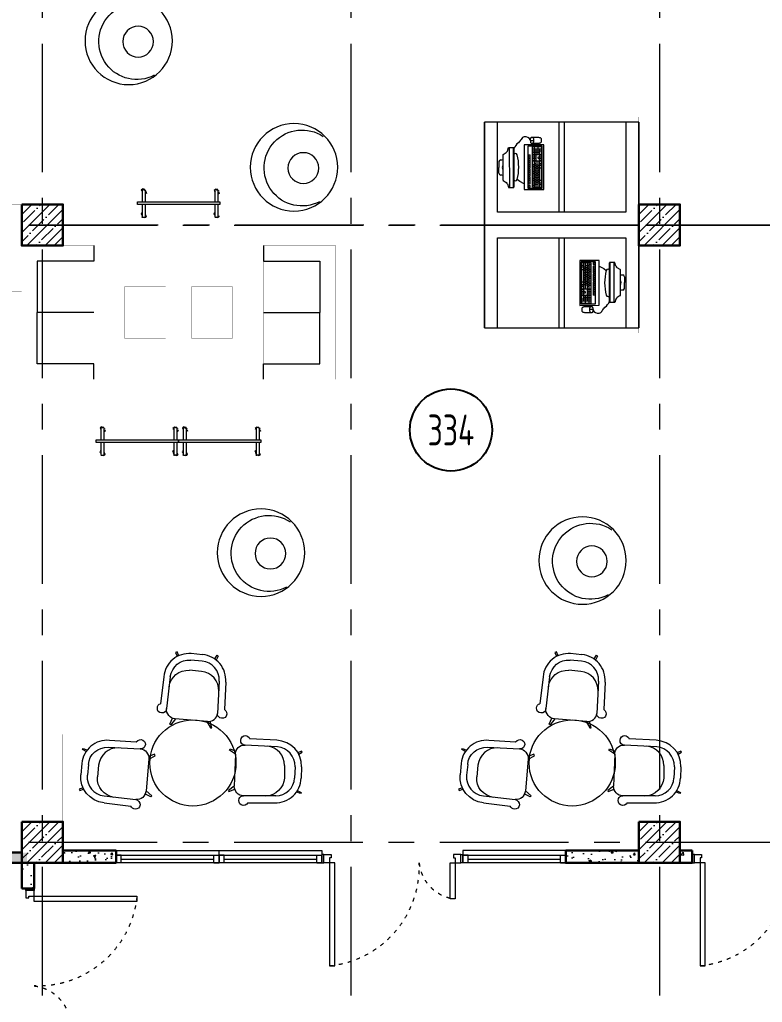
# Model space of a CAD drawing. Header units: millimetres. Extents: x -13407 to 95998, y -2611 to 109495.
# Drawn here: x 5350 to 12571, y 61839 to 71391 of the extents above; entities that cross this region are included whole.
import ezdxf
from ezdxf.enums import TextEntityAlignment as Align

# ---------------------------------------------------------------- set-up
doc = ezdxf.new("R2010")
doc.units = ezdxf.units.MM
doc.linetypes.add('ACAD_ISO03W100', pattern=[30, 12, -18])
doc.linetypes.add('CENTER', pattern=[2, 1.25, -0.25, 0.25, -0.25])
for name, color, linetype, lineweight in [('АР_Витраж', 4, 'Continuous', 15), ('АР_Двери', 5, 'Continuous', 18), ('АР_Колонны', 5, 'Continuous', 30), ('АР_Колонны Штрих', 250, 'Continuous', 5), ('АР_Маркер экспликации', 239, 'Continuous', 13), ('АР_Номер помещения', 1, 'Continuous', 25), ('АР_Оси', 193, 'Continuous', 9), ('АР_Перегородки газоблок', 165, 'Continuous', 30), ('АР_Перегородки газоблок_Штрих', 165, 'Continuous', 5), ('АР_Помещения_площадь', 19, 'Continuous', 9), ('АР_тонкая линия', 250, 'Continuous', 0), ('ТХ_мебель передв', 250, 'Continuous', 13), ('ТХ_мебель_библ', 250, 'Continuous', 13), ('ТХ_обор_комп принт', 30, 'Continuous', 13), ('ТХ_ОСНОВНОЙ', 103, 'Continuous', 25)]:
    doc.layers.add(name, color=color, linetype=linetype, lineweight=lineweight)
doc.styles.add('ISOCPEUR', font='isocpeur.ttf', dxfattribs={"width": 0.7})
doc.styles.get("Standard").update_dxf_attribs({"font": 'arial.ttf'})
pattern_1 = [(50, (-58072.46, -55205.68), (215.17805, -18.82564), [22.5, -247.5]), (355, (-58072.46, -55205.68), (-41.6254, 225.65764), [18, -198]), (100.45144, (-58054.53, -55207.25), (173.55265, 206.832), [19.12206, -210.34263]), (46.1842, (-58072.46, -55145.68), (320.1724, -49.6558), [33.75, -371.25]), (96.63564, (-58045.78, -55149.82), (280.3986, 292.2356), [28.6831, -315.5141]), (351.18416, (-58072.46, -55145.68), (280.3986, 292.2356), [27, -297]), (21, (-58042.46, -55160.68), (179.07212, -120.78567), [22.5, -247.5]), (326, (-58042.46, -55160.68), (72.9946, 217.545), [18, -198]), (71.45144, (-58027.54, -55170.75), (252.0667, 96.75935), [19.12206, -210.34263]), (37.5, (-58072.46, -55205.68), (3.647957, 99.868156), [0, -195.6, 0, -201, 0, -198.75]), (7.5, (-58072.46, -55205.68), (78.92086, 118.32351), [0, -114.6, 0, -191.1, 0, -75.75]), (327.5, (-58139.36, -55205.68), (160.14673, -6.76646), [0, -75, 0, -234, 0, -310.5]), (317.5, (-58169.36, -55205.68), (174.95585, 30.0315), [0, -97.5, 0, -155.4, 0, -220.5])]

# ---------------------------------------------------------------- blocks, each defined once
blk = doc.blocks.new('1370')
at = {"layer": 'АР_Двери', "color": 253}
for points in [[(1076825.5, -46356.5), (1076825.5, -46436.5), (1076845.5, -46436.5), (1076845.5, -46356.5), (1076825.5, -46356.5)], [(1076845.5, -46436.5), (1076845.5, -46356.5), (1076915.5, -46356.5), (1076915.5, -46386.5), (1076900.5, -46386.5), (1076900.5, -46436.5), (1076845.5, -46436.5)], [(1078176.5, -46436.5), (1078176.5, -46356.5), (1078106.5, -46356.5), (1078106.5, -46386.5), (1078121.5, -46386.5), (1078121.5, -46436.5), (1078176.5, -46436.5)], [(1078196.5, -46356.5), (1078196.5, -46436.5), (1078176.5, -46436.5), (1078176.5, -46356.5), (1078196.5, -46356.5)]]:
    blk.add_lwpolyline(points, dxfattribs=at)
for points in [[(1076900.5, -46436.5), (1076900.5, -47436.5), (1076950.4, -47436.5), (1076950.4, -46436.5)], [(1078071.7, -46786.5), (1078071.7, -46436.5), (1078121.5, -46436.5), (1078121.5, -46786.5)]]:
    blk.add_lwpolyline(points, close=True, dxfattribs=at)
at = {"layer": 'АР_Двери', "color": 253, "linetype": 'ACAD_ISO03W100', "ltscale": 3}
for centre, radius, start, end in [((1076804.9, -46473.8), 967.4, 275.67288, 2.21397), ((1078161.9, -46396.1), 392.5, 185.90754, 264.09246)]:
    blk.add_arc(centre, radius, start, end, dxfattribs=at)
blk = doc.blocks.new('*U161')
at = {"color": 253, "linetype": 'ByBlock'}
for p, q in [((0, 0), (0, -74)), ((50, 0), (0, 0)), ((0, -74), (0, 0)), ((1000, 0), (0, 0)), ((50, -74), (0, -74)), ((0, -74), (1000, -74)), ((50, 0), (50, -74)), ((950, 0), (50, 0)), ((50, -37), (950, -37)), ((50, -74), (950, -74)), ((950, 0), (1000, 0)), ((950, 0), (950, -74)), ((950, -74), (1000, -74)), ((1000, 0), (1000, -74)), ((1000, -74), (1000, 0))]:
    blk.add_line(p, q, dxfattribs=at)
blk = doc.blocks.new('*U162')
at = {"color": 253, "linetype": 'ByBlock'}
for p, q in [((0, 0), (0, -74)), ((50, 0), (0, 0)), ((0, -74), (0, 0)), ((1000, 0), (0, 0)), ((50, -74), (0, -74)), ((0, -74), (1000, -74)), ((50, 0), (50, -74)), ((950, 0), (50, 0)), ((50, -37), (950, -37)), ((50, -74), (950, -74)), ((950, 0), (1000, 0)), ((950, 0), (950, -74)), ((950, -74), (1000, -74)), ((1000, 0), (1000, -74)), ((1000, -74), (1000, 0))]:
    blk.add_line(p, q, dxfattribs=at)
blk = doc.blocks.new('*U163')
at = {"color": 253, "linetype": 'ByBlock'}
for p, q in [((0, 0), (0, -74)), ((50, 0), (0, 0)), ((0, -74), (0, 0)), ((1000, 0), (0, 0)), ((50, -74), (0, -74)), ((0, -74), (1000, -74)), ((50, 0), (50, -74)), ((950, 0), (50, 0)), ((50, -37), (950, -37)), ((50, -74), (950, -74)), ((950, 0), (1000, 0)), ((950, 0), (950, -74)), ((950, -74), (1000, -74)), ((1000, 0), (1000, -74)), ((1000, -74), (1000, 0))]:
    blk.add_line(p, q, dxfattribs=at)
blk = doc.blocks.new('*U342')
at = {"layer": 'АР_Номер помещения', "color": 253}
blk.add_circle((-18031.5, 1945), 400, dxfattribs=at)
at = {"layer": 'АР_Номер помещения', "color": 253, "style": 'ISOCPEUR', "width": 0.7}
blk.add_attdef('НОМЕР_ПОМЕЩЕНИЯ', text='', height=300, dxfattribs=at).set_placement((-18031.5, 1945), align=Align.MIDDLE_CENTER)
at = {"layer": 'АР_Помещения_площадь', "color": 253, "lineweight": 30, "width": 0.7, "flags": 104}
blk.add_attdef('ИМЯ_ПОМЕЩЕНИЯ', text='', height=100, dxfattribs=at).set_placement((157.6, 1217.1), align=Align.MIDDLE_CENTER)
blk = doc.blocks.new('ПК-2')
at = {"color": 253, "extrusion": (6.19742e-05, -0.000470712, 1)}
for p, q in [((7035967.1, 1186827.6, 95), (7035877.1, 1186827.5, 95.1)), ((7035877.1, 1186827.5, 95.1), (7035877.6, 1186571, 94.9)), ((7035895.1, 1186827.5, 95.1), (7035895.6, 1186571, 94.9)), ((7035913.1, 1186827.5, 95.1), (7035913.6, 1186571, 94.9)), ((7035931.1, 1186827.6, 95.1), (7035931.6, 1186571.1, 94.9)), ((7035949.1, 1186827.6, 95.1), (7035949.6, 1186571.1, 94.9)), ((7035967.1, 1186827.6, 95), (7035967.6, 1186571.1, 94.9)), ((7036007.6, 1186827.7, 95), (7035989.6, 1186827.7, 95)), ((7036148.9, 1186442.6, 94.9), (7036148.1, 1186827.8, 95)), ((7036200.3, 1186829.7, 95), (7036149.9, 1186829.6, 95)), ((7036157.9, 1186440.8, 94.9), (7036157.1, 1186829.6, 95)), ((7036193.9, 1186440.9, 94.9), (7036193.1, 1186829.7, 95)), ((7036212.2, 1186795.1, 95), (7036202.1, 1186827.9, 95)), ((7036253.1, 1186761.9, 95), (7036223.8, 1186780.1, 95)), ((7036255.8, 1186512.8, 94.9), (7036255.4, 1186758, 95)), ((7036294.4, 1186691.8, 95), (7036294.6, 1186635.5, 94.9)), ((7036294.7, 1186579.1, 94.9), (7036294.6, 1186635.5, 94.9)), ((7035877.6, 1186566.5, 94.9), (7035877.7, 1186512.5, 94.9)), ((7035877.7, 1186508, 94.9), (7035877.9, 1186436, 94.9)), ((7035895.6, 1186566.5, 94.9), (7035895.7, 1186512.5, 94.9)), ((7035895.7, 1186508, 94.9), (7035895.9, 1186454, 94.9)), ((7035913.7, 1186548.5, 94.9), (7035913.7, 1186530.5, 94.9)), ((7035913.7, 1186508, 94.9), (7035913.9, 1186436, 94.9)), ((7035931.6, 1186566.6, 94.9), (7035931.7, 1186512.6, 94.9)), ((7035931.7, 1186508.1, 94.9), (7035931.9, 1186454.1, 94.9)), ((7035949.6, 1186566.6, 94.9), (7035949.7, 1186512.6, 94.9)), ((7035949.7, 1186508.1, 94.9), (7035949.9, 1186436.1, 94.9)), ((7035967.6, 1186566.6, 94.9), (7035967.7, 1186512.6, 94.9)), ((7035967.7, 1186508.1, 94.9), (7035967.9, 1186436.1, 94.9)), ((7036253.6, 1186508.9, 94.9), (7036224.3, 1186490.6, 94.9)), ((7035877.9, 1186436, 94.9), (7035967.9, 1186436.1, 94.9)), ((7036201.1, 1186440.9, 94.9), (7036150.7, 1186440.8, 94.9)), ((7036212.8, 1186475.5, 94.9), (7036202.9, 1186442.7, 94.9))]:
    blk.add_line(p, q, dxfattribs=at)
at = {"color": 253, "extrusion": (6.19742e-05, -0.000470712, 1), "elevation": -27.6}
for points in [[(7035859.1, 1186850), (7035859.9, 1186413.5), (7036048.9, 1186413.9), (7036048.1, 1186850.4)], [(7035872.6, 1186836.6), (7035873.4, 1186427.1), (7036012.9, 1186427.3), (7036012.1, 1186836.8)]]:
    blk.add_lwpolyline(points, close=True, dxfattribs=at)
for points in [[(7035895.2, 1186802), (7035877.2, 1186801.9)], [(7035895.2, 1186784.9), (7035877.2, 1186784.8)], [(7035913.2, 1186784.9), (7035895.2, 1186784.9)], [(7035913.2, 1186767.8), (7035895.2, 1186767.8)], [(7035931.2, 1186796.6), (7035913.2, 1186796.5)], [(7035931.2, 1186779.5), (7035913.2, 1186779.4)], [(7035949.2, 1186802.1), (7035931.2, 1186802)], [(7035949.2, 1186785), (7035931.2, 1186784.9)], [(7035949.2, 1186767.9), (7035931.2, 1186767.8)], [(7035967.2, 1186810.6), (7035949.2, 1186810.6)], [(7035967.2, 1186793.5), (7035949.2, 1186793.5)], [(7035967.2, 1186776.4), (7035949.2, 1186776.4)], [(7035989.6, 1186827.8), (7035989.7, 1186810.7)], [(7036007.7, 1186810.7), (7035989.7, 1186810.7)], [(7035989.7, 1186793.6), (7035989.8, 1186725.2)], [(7036007.7, 1186793.6), (7035989.7, 1186793.6)], [(7036007.7, 1186776.5), (7035989.7, 1186776.5)], [(7036007.6, 1186827.8), (7036007.7, 1186810.7)], [(7036007.7, 1186793.6), (7036007.8, 1186725.2)], [(7036048.2, 1186794.9), (7036092.7, 1186771.5), (7036117.2, 1186751.9)], [(7035895.3, 1186759.2), (7035877.3, 1186759.2)], [(7035913.3, 1186750.7), (7035895.3, 1186750.7)], [(7035913.3, 1186733.6), (7035895.3, 1186733.6)], [(7035913.3, 1186716.5), (7035895.3, 1186716.5)], [(7035913.4, 1186699.4), (7035895.4, 1186699.4)], [(7035913.4, 1186682.3), (7035895.4, 1186682.3)], [(7035931.2, 1186762.4), (7035913.2, 1186762.3)], [(7035931.3, 1186745.3), (7035913.3, 1186745.2)], [(7035931.3, 1186728.2), (7035913.3, 1186728.1)], [(7035931.3, 1186711.1), (7035913.3, 1186711)], [(7035931.4, 1186694), (7035913.4, 1186693.9)], [(7035931.4, 1186676.9), (7035913.4, 1186676.8)], [(7035949.3, 1186750.8), (7035931.3, 1186750.7)], [(7035949.3, 1186733.7), (7035931.3, 1186733.6)], [(7035949.3, 1186716.6), (7035931.3, 1186716.5)], [(7035949.4, 1186699.5), (7035931.4, 1186699.4)], [(7035949.4, 1186682.4), (7035931.4, 1186682.3)], [(7035967.3, 1186759.3), (7035949.3, 1186759.3)], [(7035967.3, 1186742.2), (7035949.3, 1186742.2)], [(7035967.3, 1186725.1), (7035949.3, 1186725.1)], [(7035967.3, 1186708), (7035949.3, 1186708)], [(7035967.4, 1186690.9), (7035949.4, 1186690.9)], [(7035967.4, 1186673.8), (7035949.4, 1186673.8)], [(7036007.8, 1186759.4), (7035989.8, 1186759.4)], [(7036007.8, 1186742.3), (7035989.8, 1186742.3)], [(7036007.8, 1186725.2), (7035989.8, 1186725.2)], [(7035989.8, 1186716.6), (7035990, 1186648.2)], [(7036007.8, 1186716.7), (7035989.8, 1186716.6)], [(7036007.9, 1186699.6), (7035989.9, 1186699.5)], [(7036007.9, 1186682.5), (7035989.9, 1186682.4)], [(7036007.8, 1186716.7), (7036008, 1186648.3)], [(7035895.5, 1186639.5), (7035877.5, 1186639.5)], [(7035895.5, 1186613.9), (7035877.5, 1186613.8)], [(7035895.6, 1186596.8), (7035877.6, 1186596.7)], [(7035913.4, 1186665.2), (7035895.4, 1186665.2)], [(7035913.5, 1186648.1), (7035895.5, 1186648.1)], [(7035913.5, 1186631), (7035895.5, 1186631)], [(7035913.5, 1186613.9), (7035895.5, 1186613.9)], [(7035931.4, 1186659.8), (7035913.4, 1186659.7)], [(7035931.5, 1186642.7), (7035913.5, 1186642.6)], [(7035931.5, 1186625.6), (7035913.5, 1186625.5)], [(7035931.5, 1186608.5), (7035913.5, 1186608.4)], [(7035949.4, 1186665.3), (7035931.4, 1186665.2)], [(7035949.5, 1186648.2), (7035931.5, 1186648.1)], [(7035949.5, 1186631.1), (7035931.5, 1186631)], [(7035949.5, 1186614), (7035931.5, 1186613.9)], [(7035949.6, 1186596.9), (7035931.6, 1186596.8)], [(7035967.4, 1186656.7), (7035949.4, 1186656.7)], [(7035967.5, 1186639.6), (7035949.5, 1186639.6)], [(7035967.5, 1186622.5), (7035949.5, 1186622.5)], [(7035967.5, 1186605.4), (7035949.5, 1186605.4)], [(7036007.9, 1186665.4), (7035989.9, 1186665.3)], [(7036008, 1186648.3), (7035990, 1186648.2)], [(7035990, 1186639.7), (7035990.1, 1186571.3)], [(7036008, 1186639.7), (7035990, 1186639.7)], [(7036008, 1186622.6), (7035990, 1186622.6)], [(7036008, 1186605.5), (7035990, 1186605.5)], [(7036008.1, 1186588.4), (7035990.1, 1186588.4)], [(7036008, 1186639.7), (7036008.1, 1186571.3)], [(7035967.6, 1186571.2), (7035877.6, 1186571.1)], [(7035895.6, 1186566.6), (7035877.6, 1186566.6)], [(7035913.7, 1186548.6), (7035877.7, 1186548.6)], [(7035913.7, 1186530.6), (7035877.7, 1186530.6)], [(7035895.7, 1186512.6), (7035877.7, 1186512.6)], [(7035967.7, 1186508.2), (7035877.7, 1186508.1)], [(7035967.8, 1186490.2), (7035895.8, 1186490.1)], [(7035967.6, 1186566.7), (7035931.6, 1186566.7)], [(7035967.7, 1186548.7), (7035931.7, 1186548.7)], [(7035967.7, 1186530.7), (7035931.7, 1186530.7)], [(7035967.7, 1186512.7), (7035931.7, 1186512.7)], [(7036008.1, 1186571.3), (7035990.1, 1186571.3)], [(7035990.1, 1186566.8), (7035990.2, 1186512.8)], [(7036008.1, 1186566.8), (7035990.1, 1186566.8)], [(7036008.2, 1186548.8), (7035990.2, 1186548.8)], [(7036008.2, 1186530.8), (7035990.2, 1186530.8)], [(7036008.2, 1186512.8), (7035990.2, 1186512.8)], [(7036008.2, 1186512.8), (7035990.2, 1186512.8)], [(7036008.1, 1186566.8), (7036008.2, 1186512.8)], [(7035967.8, 1186472.2), (7035877.8, 1186472.1)], [(7035967.8, 1186454.2), (7035877.8, 1186454.1)], [(7035989.9, 1186371.7), (7035957, 1186371.6)]]:
    blk.add_lwpolyline(points, dxfattribs=at)
blk.add_lwpolyline([(7035881.8, 1186384.9), (7035881.9, 1186357.9, 0.19919), (7035883.7, 1186353.6, 0.098412), (7035891.5, 1186348.4, 0.055653), (7035901.3, 1186345.6, 0.042416), (7035914.6, 1186344.5), (7035978.5, 1186344.6, 0.114539), (7035982.8, 1186345.6, 0.103755), (7035986.6, 1186348.6, 0.091433), (7035989, 1186352.9, 0.084292), (7035989.9, 1186358.2), (7035989.8, 1186385.2, 0.084292), (7035988.9, 1186390.4, 0.091433), (7035986.5, 1186394.7, 0.103755), (7035982.7, 1186397.7, 0.114539), (7035978.4, 1186398.6), (7035914.5, 1186398.5, 0.042416), (7035901.2, 1186397.4, 0.055653), (7035891.4, 1186394.5, 0.098412), (7035883.6, 1186389.3, 0.19919)], format="xyb", close=True, dxfattribs=at)
for points in [[(7035968.4, 1186398.6, 0.114539), (7035964.1, 1186397.6, 0.103755), (7035960.3, 1186394.6, 0.091433), (7035957.9, 1186390.4, 0.084292), (7035957, 1186385.1), (7035957.1, 1186358.1, 0.084292), (7035958, 1186352.8, 0.091433), (7035960.4, 1186348.6, 0.103755), (7035964.2, 1186345.6, 0.114539), (7035968.5, 1186344.6, 0.114539)], [(7035989.9, 1186371.7, 0.397637), (7036050, 1186337.9, 0.110351), (7036066.5, 1186345.2, 0.08312), (7036079.9, 1186362.3, 0.014729), (7036105, 1186394.7, 0.170175), (7036148.8, 1186454, -0.037673)]]:
    blk.add_lwpolyline(points, format="xyb", dxfattribs=at)
at = {"color": 253, "extrusion": (6.19742e-05, -0.000470712, 1)}
for centre, radius, start, end in [((7036134.2, 1186746.1, -27.6), 18, 82.93309, 161.30576), ((7036116.2, 1186600.9, -27.6), 164.3, 78.76539, 82.93309), ((7036149.9, 1186827.9, -27.6), 1.8, 90.10908, 180.10908), ((7036200.3, 1186828, -27.6), 1.8, 0.10908, 90.10908), ((7036238, 1186803.1, -27.6), 27, 197.11449, 238.14153), ((7036579.1, 1186631.2, -27.6), 477.4, 165.36479, 179.87909), ((7036250.8, 1186758.1, -27.6), 4.5, 0.10908, 59.63009), ((7036293.3, 1186965.7, -27.6), 256.3, 261.50958, 266.47869), ((7036276.4, 1186691.9, -27.6), 18, 0.10908, 86.47869), ((7036579.1, 1186635.1, -27.6), 477.4, 180.33908, 194.85338), ((7036228.8, 1186635.5, -27.6), 33.8, 322.7271, 37.49107), ((7036276.6, 1186579.2, -27.6), 18, 273.73948, 0.10908), ((7036134.7, 1186518.5, -27.6), 18, 198.9124, 277.28508), ((7036116.1, 1186663.6, -27.6), 164.3, 277.28508, 281.45277), ((7036238.7, 1186467.8, -27.6), 27, 122.07664, 163.10368), ((7036251.3, 1186512.9, -27.6), 4.5, 300.58808, 0.10908), ((7036294.5, 1186305.4, -27.6), 256.3, 93.73948, 98.70859), ((7036150.6, 1186442.7, -27.6), 1.8, 180.10908, 270.10908), ((7036201, 1186442.8, -27.6), 1.8, 270.10908, 0.10908)]:
    blk.add_arc(centre, radius, start, end, dxfattribs=at)
blk = doc.blocks.new('У274')
at = {"layer": 'ТХ_мебель_библ', "color": 253, "lineweight": 0, "ltscale": 100, "transparency": 33554687}
for p, q in [((264576, -185591.2, 0), (264576, -186591.2, 0)), ((264576, -186591.2, 0), (264576, -185591.2, 0)), ((264576, -186591.2, 0), (264576, -185591.2, 0)), ((264576, -185591.2, 0), (266076, -185591.2, 0)), ((266076, -185591.2, 0), (266076, -186591.2, 0)), ((266076, -186591.2, 0), (266076, -185591.2, 0)), ((264701, -186591.2, 0), (264701, -185716.2, 0)), ((264701, -185716.2, 0), (265951, -185716.2, 0)), ((265301, -186591.2, 0), (265301, -185716.2, 0)), ((265351, -185716.2, 0), (265351, -186591.2, 0)), ((265951, -185716.2, 0), (265951, -186591.2, 0)), ((264576, -186591.2, 0), (264701, -186591.2, 0)), ((264701, -186591.2, 0), (265951, -186591.2, 0)), ((265951, -186591.2, 0), (266076, -186591.2, 0))]:
    blk.add_line(p, q, dxfattribs=at)
blk = doc.blocks.new('У207')
at = {"color": 253, "ltscale": 0.1, "const_width": 2}
blk.add_lwpolyline([(265193, -187460.4), (265893, -187460.4), (265893, -188760.4), (265193, -188760.4)], close=True, dxfattribs=at)
at = {"color": 253, "ltscale": 0.1}
for points in [[(265193, -187460.4), (265193, -187610.4), (265743, -187610.4), (265743, -188110.4)], [(265193, -188760.4), (265193, -188610.4), (265743, -188610.4), (265743, -188110.4)], [(265193, -188110.4), (265743, -188110.4)]]:
    blk.add_lwpolyline(points, dxfattribs=at)
blk = doc.blocks.new('frecn gthtujhjlrf 800')
at = {"color": 253, "lineweight": 0}
blk.add_lwpolyline([(-5203.9, 59070.7, 0.044658), (-5197.6, 59061.7), (-5201.6, 59065.6), (-5189.6, 59081.6), (-5185.6, 59077.6)], format="xyb", dxfattribs=at)
for points in [[(-5197.6, 59049.7), (-5197.6, 59073.6)], [(-5193.6, 59077.6), (-5078, 59077.5)], [(-5078.1, 59045.6), (-5193.6, 59045.7)], [(-5153.8, 59045.7), (-5161.8, 59033.7), (-5173.7, 59045.7)], [(-4938.6, 59045.5), (-5046.2, 59045.6)], [(-5046.1, 59077.5), (-4938.5, 59077.4)], [(-4970.4, 59077.4), (-4966.4, 59085.4), (-4954.5, 59077.4)], [(-4930.6, 59057.5), (-4926.6, 59053.5), (-4938.6, 59037.6), (-4946.5, 59045.5)], [(-4930.6, 59073.4), (-4930.6, 59049.5)], [(-5197.9, 58341.2), (-5197.9, 58365.1), (-5201.9, 58361.1), (-5197.9, 58357.2)], [(-5181.9, 58369.1), (-5189.9, 58377.1), (-5193.9, 58369.1), (-5078.3, 58369)], [(-5046.4, 58369), (-4938.8, 58368.9)], [(-4970.7, 58369), (-4962.7, 58376.9), (-4954.8, 58369)], [(-4930.9, 58364.9), (-4930.9, 58341)], [(-5078.3, 58337.2), (-5193.9, 58337.2)], [(-5154.1, 58337.2), (-5162, 58329.2), (-5174, 58337.2)], [(-4938.9, 58337.1), (-5046.5, 58337.1)], [(-4930.9, 58353), (-4922.9, 58345), (-4934.9, 58329.1), (-4942.8, 58337.1)]]:
    blk.add_lwpolyline(points, dxfattribs=at)
at = {"color": 253}
blk.add_lwpolyline([(-5074.6, 58291.6), (-5049.6, 58291.6), (-5049.6, 59091.6), (-5074.6, 59091.6)], close=True, dxfattribs=at)
at = {"color": 253, "lineweight": 0}
for centre, radius, start, end in [((-5195.6, 59075.6), 5.98, 89.96162, 179.9619), ((-5195.6, 59051.7), 5.98, 179.96162, 269.9619), ((-5207.6, 59027.8), 57.8, 62.29255, 76.60243), ((-5151.7, 59095.5), 57.8, 234.11356, 256.60228), ((-4980.4, 59031.6), 57.8, 56.74447, 76.60244), ((-4924.6, 59099.3), 57.8, 239.233, 256.60239), ((-4940.6, 59051.5), 5.98, 269.96162, 359.9619), ((-4940.5, 59075.4), 5.98, 359.96162, 89.9619), ((-4980.4, 59031.6), 57.8, 25.43903, 38.1777), ((-5152, 58387), 57.8, 205.43892, 212.84397), ((-5195.9, 58367.1), 5.98, 89.96162, 179.9619), ((-5203.9, 58319.3), 57.8, 59.42525, 76.60232), ((-4980.7, 58323.1), 57.8, 55.98102, 76.60235), ((-4940.8, 58366.9), 5.98, 359.96162, 89.9619), ((-4980.7, 58323.1), 57.8, 25.43882, 39.82591), ((-5195.9, 58343.2), 5.98, 179.96162, 269.9619), ((-5152, 58387), 57.8, 236.56888, 256.6024), ((-4924.9, 58390.9), 57.8, 240.07353, 256.60241), ((-4940.8, 58343), 5.98, 269.96162, 359.9619)]:
    blk.add_arc(centre, radius, start, end, dxfattribs=at)
blk = doc.blocks.new('У208-2')
at = {"layer": 'ТХ_мебель_библ', "color": 253, "const_width": 2}
blk.add_lwpolyline([(64442.4, 124000.7), (64842.4, 124000.7), (64842.4, 123500.7), (64442.4, 123500.7)], close=True, dxfattribs=at)
blk = doc.blocks.new('У094 У095')
at = {"layer": 'ТХ_мебель_библ', "color": 253, "lineweight": 0, "ltscale": 100, "transparency": 33554687}
for p, q in [((74021.9, 143902.1), (74006.1, 143896.8)), ((74006.1, 143896.8), (74021.9, 143860.2)), ((74037.6, 143865.4), (74021.9, 143902.1)), ((74267.9, 143875.9), (74158, 143886.4)), ((74388.3, 143834), (74409.3, 143870.7)), ((74419.7, 143860.2), (74398.8, 143823.5)), ((74409.3, 143870.7), (74419.7, 143860.2)), ((74262.7, 143813.1), (74152.7, 143823.5)), ((73891, 143661.3), (73859.6, 143399.5)), ((73953.8, 143661.3), (73917.2, 143352.4)), ((74257.4, 143713.6), (74142.3, 143724.1)), ((74430.2, 143619.4), (74414.5, 143305.3)), ((74493, 143608.9), (74482.5, 143341.9)), ((73948.6, 143200.6), (73974.7, 143258.1)), ((73959, 143195.3), (73948.6, 143200.6)), ((74006.1, 143252.9), (73959, 143195.3)), ((74315, 143226.7), (74000.9, 143252.9)), ((74309.8, 143226.7), (74346.4, 143163.9)), ((74356.9, 143163.9), (74341.2, 143226.7)), ((74346.4, 143163.9), (74356.9, 143163.9)), ((73362.2, 143043.5), (73624, 143027.8)), ((74995.6, 142980.7), (74681.5, 142996.4)), ((74990.4, 143043.5), (74728.6, 143059.2)), ((73100.5, 142954.5), (73105.7, 142965)), ((73137.1, 142933.6), (73100.5, 142954.5)), ((73105.7, 142965), (73147.6, 142949.3)), ((73351.8, 142975.5), (73660.6, 142959.7)), ((73802, 142907.4), (73744.4, 142886.5)), ((73744.4, 142860.3), (73807.2, 142891.7)), ((73807.2, 142891.7), (73802, 142907.4)), ((74529.7, 142949.3), (74534.9, 142959.8)), ((74587.2, 142907.4), (74529.7, 142949.3)), ((74534.9, 142959.7), (74592.5, 142938.8)), ((74587.2, 142907.4), (74576.8, 142598.5)), ((75231.2, 142938.8), (75194.5, 142923.1)), ((75205, 142907.4), (75236.4, 142928.3)), ((75236.4, 142928.3), (75231.2, 142938.8)), ((73095.2, 142818.4), (73084.8, 142708.5)), ((73158.1, 142807.9), (73147.6, 142703.2)), ((73257.5, 142802.7), (73247.1, 142687.5)), ((73744.4, 142860.3), (73718.2, 142551.4)), ((75063.6, 142797.5), (75063.6, 142677.1)), ((75168.3, 142787), (75163.1, 142677.1)), ((75231.2, 142787), (75225.9, 142677.1)), ((73105.7, 142582.8), (73069.1, 142567.1)), ((73069.1, 142567.1), (73074.3, 142556.6)), ((73074.3, 142556.6), (73110.9, 142567.1)), ((73765.3, 142493.8), (73713, 142520)), ((73718.2, 142551.4), (73775.8, 142504.3)), ((74576.8, 142598.5), (74519.2, 142556.6)), ((74519.2, 142556.6), (74524.4, 142546.2)), ((74524.4, 142546.2), (74582, 142567.1)), ((75220.7, 142525.2), (75184.1, 142540.9)), ((75189.3, 142556.6), (75225.9, 142535.7)), ((75225.9, 142535.7), (75220.7, 142525.2)), ((73309.9, 142504.3), (73618.8, 142467.6)), ((73775.8, 142504.3), (73765.3, 142493.8)), ((74979.9, 142504.3), (74665.8, 142504.3))]:
    blk.add_line(p, q, dxfattribs=at)
at = {"layer": 'ТХ_мебель_библ', "color": 253, "ltscale": 0.1}
for p, q in [((73309.9, 142436.2), (73571.6, 142404.8)), ((74707.7, 142436.2), (74978.4, 142435.9))]:
    blk.add_line(p, q, dxfattribs=at)
at = {"layer": 'ТХ_мебель_библ', "color": 253, "lineweight": 0, "ltscale": 100, "transparency": 33554687}
blk.add_circle((74173.7, 142823.6), 418.8, dxfattribs=at)
for centre, radius, start, end in [((74136.5, 143640.3), 246.7, 85.02283, 175.1237), ((74247, 143630.3), 246.7, 355.0234, 85.12375), ((74245.7, 143628.9), 184.8, 357.05724, 84.74988), ((74240.5, 143529.4), 184.8, 357.05813, 84.75023), ((73340.8, 142797.4), 246.7, 85.02353, 175.12383), ((74883.4, 142806.1), 180.5, 357.26883, 85.96484), ((74981.2, 142793.2), 250.3, 358.57852, 87.90882), ((73441.8, 142785.8), 184.8, 87.0581, 174.74931), ((74975, 142788.7), 193.2, 359.50635, 83.87948), ((73328.4, 142685.2), 181.8, 174.32198, 264.14984), ((74978.7, 142682.9), 247, 267.84602, 358.65512), ((74979.8, 142687.9), 183.6, 270.02397, 356.61297)]:
    blk.add_arc(centre, radius, start, end, dxfattribs=at)
blk.add_ellipse((74334.8, 143302.8), major_axis=(68, 48.9), ratio=0.866308, start_param=3.906008, end_param=5.623532, dxfattribs=at)
for points in [[(73953.8, 143661.3), (73969.5, 143760.7), (74053.3, 143834), (74152.7, 143823.5)], [(73943.3, 143561.8), (73953.8, 143661.3), (74042.8, 143729.3), (74142.3, 143724.1)], [(73828.2, 143357.6), (73828.2, 143378.6), (73838.6, 143394.3), (73859.6, 143399.5)], [(73870, 143310.5), (73843.9, 143310.5), (73822.9, 143331.4), (73828.2, 143357.6)], [(73917.2, 143352.4), (73917.2, 143326.2), (73896.2, 143305.3), (73870, 143310.5)], [(74000.9, 143252.9), (73953.8, 143258.1), (73911.9, 143300), (73917.2, 143352.4)], [(74435.4, 143263.4), (74419.7, 143273.8), (74409.3, 143289.6), (74414.5, 143305.3)], [(74498.3, 143279.1), (74487.8, 143258.1), (74456.4, 143252.9), (74435.4, 143263.4)], [(74482.5, 143341.9), (74503.5, 143331.4), (74508.7, 143305.3), (74498.3, 143279.1)], [(73624, 143027.8), (73639.7, 143048.7), (73665.9, 143059.2), (73686.8, 143043.5)], [(73707.8, 142985.9), (73697.3, 142965), (73681.6, 142959.7), (73660.6, 142959.7)], [(73686.8, 143043.5), (73713, 143033), (73718.2, 143006.9), (73707.8, 142985.9)], [(74587.2, 142907.4), (74587.2, 142959.8), (74629.1, 143001.6), (74681.5, 142996.4)], [(74681.5, 142996.4), (74655.3, 142996.4), (74634.4, 143017.3), (74639.6, 143043.5)], [(73158.1, 142807.9), (73163.3, 142907.4), (73252.3, 142980.7), (73351.8, 142975.5)], [(73660.6, 142959.7), (73713, 142954.5), (73749.6, 142912.6), (73744.4, 142860.3)], [(73309.9, 142436.2), (73173.8, 142451.9), (73069.1, 142572.3), (73084.8, 142708.5)], [(73409.3, 142488.6), (73309.9, 142504.3), (73236.6, 142588.1), (73247.1, 142687.5)], [(75063.6, 142677.1), (75058.4, 142582.8), (74979.9, 142504.3), (74880.4, 142499.1)], [(73718.2, 142551.4), (73713, 142499.1), (73671.1, 142462.4), (73618.8, 142467.6)], [(74665.8, 142504.3), (74613.4, 142504.3), (74576.8, 142546.2), (74576.8, 142598.5)], [(74644.8, 142415.3), (74623.9, 142425.8), (74613.4, 142451.9), (74623.9, 142478.1)], [(74623.9, 142478.1), (74629.1, 142493.8), (74650.1, 142504.3), (74665.8, 142504.3)], [(74707.7, 142436.2), (74697.2, 142415.3), (74671, 142404.8), (74644.8, 142415.3)]]:
    blk.add_open_spline(points, degree=3, dxfattribs=at)
for points, knots in [([(74639.6, 143043.5), (74639.6, 143069.7), (74660.5, 143090.6), (74686.7, 143090.6), (74702.4, 143090.6), (74718.1, 143074.9), (74728.6, 143059.2)], [2, 2, 2, 2, 3, 3, 3, 4, 4, 4, 4]), ([(73618.8, 142467.6), (73644.9, 142462.4), (73660.6, 142441.5), (73660.6, 142415.3), (73660.6, 142389.1), (73634.5, 142373.4), (73613.5, 142373.4), (73592.6, 142373.4), (73576.9, 142389.1), (73571.6, 142404.8)], [0, 0, 0, 0, 1, 1, 1, 2, 2, 2, 3, 3, 3, 3])]:
    blk.add_open_spline(points, degree=3, knots=knots, dxfattribs=at)
blk = doc.blocks.new('У112')
at = {"layer": 'ТХ_мебель_библ', "color": 253, "lineweight": 0, "ltscale": 100, "transparency": 33554687, "const_width": 2}
blk.add_lwpolyline([(262557.9, -187928.7), (262557.9, -188328.7), (261707.9, -188328.7), (261707.9, -187928.7)], close=True, dxfattribs=at)
blk = doc.blocks.new('пуф мешок д850')
at = {"color": 253}
for centre, radius in [((-5916.6, 23036.1), 425), ((-6008, 23029.4), 149.7)]:
    blk.add_circle(centre, radius, dxfattribs=at)
blk.add_arc((-5995.2, 23029.9), 369.3, 241.95581, 123.21955, dxfattribs=at)

msp = doc.modelspace()

# ---------------------------------------------------------------- hatches: boundary and pattern name
at = {"layer": 'АР_Колонны Штрих', "ltscale": 100}
h = msp.add_hatch(dxfattribs=at)
h.set_pattern_fill('ANSI35', color=253, scale=500)
h.set_pattern_definition([(45, (-951682.16, 109466.47), (-88.388348, 88.388348), []), (45, (-951593.77, 109466.47), (-88.388348, 88.388348), [156.25, -31.25, 0, -31.25])])
h.paths.add_polyline_path([(5769.9, 69595), (5369.9, 69595), (5369.9, 69195), (5769.9, 69195)])
h = msp.add_hatch(dxfattribs=at)
h.set_pattern_fill('ANSI35', color=253, scale=500)
h.set_pattern_definition([(45, (-945682.16, 109466.47), (-88.388348, 88.388348), []), (45, (-945593.77, 109466.47), (-88.388348, 88.388348), [156.25, -31.25, 0, -31.25])])
h.paths.add_polyline_path([(11769.9, 69595), (11369.9, 69595), (11369.9, 69195), (11769.9, 69195)])
h = msp.add_hatch(dxfattribs=at)
h.set_pattern_fill('ANSI35', color=253, scale=500)
h.set_pattern_definition([(45, (-951682.16, 103466.47), (-88.388348, 88.388348), []), (45, (-951593.77, 103466.47), (-88.388348, 88.388348), [156.25, -31.25, 0, -31.25])])
h.paths.add_polyline_path([(5769.9, 63595), (5369.9, 63595), (5369.9, 63195), (5769.9, 63195)])
h = msp.add_hatch(dxfattribs=at)
h.set_pattern_fill('ANSI35', color=253, scale=500)
h.set_pattern_definition([(45, (-945682.16, 103466.47), (-88.388348, 88.388348), []), (45, (-945593.77, 103466.47), (-88.388348, 88.388348), [156.25, -31.25, 0, -31.25])])
h.paths.add_polyline_path([(11769.9, 63595), (11369.9, 63595), (11369.9, 63195), (11769.9, 63195)])
at = {"layer": 'АР_Перегородки газоблок_Штрих', "ltscale": 100}
h = msp.add_hatch(dxfattribs=at)
h.set_pattern_fill('AR-CONC', color=253, scale=30)
h.set_pattern_definition([(50, (76915.7, -55205.68), (215.17805, -18.82564), [22.5, -247.5]), (355, (76915.7, -55205.68), (-41.6254, 225.65764), [18, -198]), (100.45144, (76933.63, -55207.25), (173.55265, 206.832), [19.12206, -210.34263]), (46.1842, (76915.7, -55145.68), (320.1724, -49.6558), [33.75, -371.25]), (96.63564, (76942.38, -55149.82), (280.3986, 292.2356), [28.6831, -315.5141]), (351.18416, (76915.7, -55145.68), (280.3986, 292.2356), [27, -297]), (21, (76945.7, -55160.68), (179.07212, -120.78567), [22.5, -247.5]), (326, (76945.7, -55160.68), (72.9946, 217.545), [18, -198]), (71.45144, (76960.62, -55170.75), (252.0667, 96.75935), [19.12206, -210.34263]), (37.5, (76915.7, -55205.68), (3.647957, 99.868156), [0, -195.6, 0, -201, 0, -198.75]), (7.5, (76915.7, -55205.68), (78.92086, 118.32351), [0, -114.6, 0, -191.1, 0, -75.75]), (327.5, (76848.8, -55205.68), (160.14673, -6.76646), [0, -75, 0, -234, 0, -310.5]), (317.5, (76818.8, -55205.68), (174.95585, 30.0315), [0, -97.5, 0, -155.4, 0, -220.5])])
h.paths.add_polyline_path([(2619.9, 63892.4), (-380.1, 63897.4), (-380.1, 63797.4), (2619.9, 63792.4)])
h.paths.add_polyline_path([(-380.1, 63894.9), (-2563.4, 63894.9), (-2563.4, 63794.9), (-380.1, 63794.9)])
h.paths.add_polyline_path([(-380.1, 63012.4), (-2480.1, 63012.4), (-2480.1, 63145), (-2580.1, 63145), (-2580.1, 62912.4), (-380.1, 62912.4)])
h.paths.add_polyline_path([(-330.1, 63012.4), (-380.1, 63012.4), (-380.1, 62912.4), (-230.1, 62912.4), (-230.1, 63195), (-330.1, 63195)])
h.paths.add_polyline_path([(2619.9, 63295), (-130.1, 63295), (-130.1, 63794.9), (-230.1, 63794.9), (-230.1, 63195), (1597, 63195), (2619.9, 63195)])
h.paths.add_polyline_path([(3283.1, 63295), (3183.1, 63295.2), (3183.1, 63295), (2619.9, 63295), (2619.9, 63195), (5419.9, 63195), (5419.9, 63295)])
h.paths.add_polyline_path([(3670.5, 63894.9), (2622.7, 63894.9), (2619.9, 63789.9), (3570.2, 63799.9), (3570.7, 63295.2), (3670.5, 63295.8)])
h = msp.add_hatch(dxfattribs=at)
h.set_pattern_fill('AR-CONC', color=253, scale=30)
h.set_pattern_definition(pattern_1)
h.paths.add_polyline_path([(5769.9, 63315.1), (5769.9, 63195.1), (5769.9, 63195.1), (5769.9, 63315.1), (5577.8, 63315.1), (6288.4, 63315.1), (6288.4, 63195.1), (5769.9, 63195.1), (5769.9, 63315.1), (5769.9, 63315.1), (5769.9, 63195.1), (5769.9, 63315.1)])
h = msp.add_hatch(dxfattribs=at)
h.set_pattern_fill('AR-CONC', color=253, scale=30)
h.set_pattern_definition(pattern_1)
h.paths.add_polyline_path([(10659.4, 63315.1), (10659.4, 63195.1), (10659.4, 63195.1), (10659.4, 63315.1), (10659.4, 63315), (11369.9, 63315), (11369.9, 63195.1), (10659.4, 63195.1), (10659.4, 63315.1), (10659.4, 63315.1), (10659.4, 63195.1), (10659.4, 63315.1)])
h = msp.add_hatch(dxfattribs=at)
h.set_pattern_fill('AR-CONC', color=253, scale=30)
h.set_pattern_definition(pattern_1)
h.paths.add_polyline_path([(11889.9, 63315), (11769.9, 63315), (11769.9, 63195), (11889.9, 63195)])
h = msp.add_hatch(dxfattribs=at)
h.set_pattern_fill('AR-CONC', color=253, scale=30)
h.set_pattern_definition([(50, (-58352.46, -55205.68), (215.17805, -18.82564), [22.5, -247.5]), (355, (-58352.46, -55205.68), (-41.6254, 225.65764), [18, -198]), (100.45144, (-58334.53, -55207.25), (173.55265, 206.832), [19.12206, -210.34263]), (46.1842, (-58352.46, -55145.68), (320.1724, -49.6558), [33.75, -371.25]), (96.63564, (-58325.78, -55149.82), (280.3986, 292.2356), [28.6831, -315.5141]), (351.18416, (-58352.46, -55145.68), (280.3986, 292.2356), [27, -297]), (21, (-58322.46, -55160.68), (179.07212, -120.78567), [22.5, -247.5]), (326, (-58322.46, -55160.68), (72.9946, 217.545), [18, -198]), (71.45144, (-58307.54, -55170.75), (252.0667, 96.75935), [19.12206, -210.34263]), (37.5, (-58352.46, -55205.68), (3.647957, 99.868156), [0, -195.6, 0, -201, 0, -198.75]), (7.5, (-58352.46, -55205.68), (78.92086, 118.32351), [0, -114.6, 0, -191.1, 0, -75.75]), (327.5, (-58419.36, -55205.68), (160.14673, -6.76646), [0, -75, 0, -234, 0, -310.5]), (317.5, (-58449.36, -55205.68), (174.95585, 30.0315), [0, -97.5, 0, -155.4, 0, -220.5])])
h.paths.add_polyline_path([(5369.9, 63065), (5369.9, 62945), (5369.9, 62945), (5369.9, 63065), (5369.9, 63195), (5489.9, 63195), (5489.9, 62945), (5369.9, 62945), (5369.9, 63065), (5369.9, 63065), (5369.9, 62945), (5369.9, 63065)])

# ---------------------------------------------------------------- linework, layer by layer
at = {"layer": 'АР_Колонны', "color": 253, "ltscale": 100}
for points in [[(5369.9, 69595), (5769.9, 69595), (5769.9, 69195), (5369.9, 69195)], [(11369.9, 69595), (11769.9, 69595), (11769.9, 69195), (11369.9, 69195)], [(5369.9, 63595), (5769.9, 63595), (5769.9, 63195), (5369.9, 63195)], [(11369.9, 63595), (11769.9, 63595), (11769.9, 63195), (11369.9, 63195)]]:
    msp.add_lwpolyline(points, close=True, dxfattribs=at)
at = {"layer": 'АР_Оси', "color": 253, "linetype": 'CENTER', "ltscale": 1000}
for p, q in [((5569.9, 79157.5), (5569.9, 23425.1)), ((8569.9, 79157.5), (8569.9, 23425.1)), ((11569.9, 79157.5), (11569.9, 23425.1)), ((-12563.8, 69395), (70614.6, 69395)), ((-12553.5, 69395.3), (70624.9, 69395.3)), ((-12563.8, 63395), (70614.6, 63395))]:
    msp.add_line(p, q, dxfattribs=at)
at = {"layer": 'АР_Перегородки газоблок', "color": 253, "ltscale": 100}
msp.add_line((5369.9, 63295), (3670.5, 63295), dxfattribs=at)
for points in [[(6288.4, 63315), (5769.9, 63315)], [(6288.4, 63315), (6288.4, 63195)], [(11369.9, 63195), (10659.4, 63195), (10659.4, 63315), (11369.9, 63315)], [(11889.9, 63315), (11769.9, 63315)], [(11889.9, 63315), (11889.9, 63195)], [(-230.1, 63195), (5369.9, 63195)], [(5369.9, 62945), (5369.9, 63195)], [(5489.9, 62945), (5489.9, 63195)], [(6288.4, 63195), (5769.9, 63195)], [(11889.9, 63195), (11769.9, 63195)], [(5369.9, 62945), (5489.9, 62945)]]:
    msp.add_lwpolyline(points, dxfattribs=at)
at = {"layer": 'АР_тонкая линия', "color": 253, "ltscale": 100}
for points in [[(6288.4, 63315), (8288.4, 63315), (8288.4, 63269)], [(7288.4, 63269), (7288.4, 63315)], [(10659.4, 63315), (9659.4, 63315), (9659.4, 63269)]]:
    msp.add_lwpolyline(points, dxfattribs=at)
at = {"layer": 'ТХ_мебель_библ', "color": 253, "const_width": 2}
msp.add_lwpolyline([(7019.9, 68795), (7419.9, 68795), (7419.9, 68295), (7019.9, 68295)], close=True, dxfattribs=at)

# ---------------------------------------------------------------- block references
at = {"layer": 'АР_Витраж', "color": 253, "ltscale": 100, "xscale": -1, "rotation": 180.0001519656341}
for name, p in [('*U163', (6288.4, 63195)), ('*U162', (7288.4, 63195)), ('*U161', (9659.4, 63195))]:
    msp.add_blockref(name, p, dxfattribs=at)
at = {"layer": 'АР_Маркер экспликации', "color": 253}
ref = msp.add_blockref('*U342', (27575, 65457.4), dxfattribs=at)
ref.add_attrib('НОМЕР_ПОМЕЩЕНИЯ', '334', dxfattribs={"layer": 'АР_Номер помещения', "color": 253, "height": 300, "style": 'ISOCPEUR', "width": 0.7}).set_placement((9543.5, 67402.3), align=Align.MIDDLE_CENTER)
at = {"layer": 'АР_Перегородки газоблок', "color": 253}
for p in [(-1068537.2, 109631.5), (-1064935.6, 109631.5)]:
    msp.add_blockref('1370', p, dxfattribs=at)
at = {"layer": 'АР_Перегородки газоблок', "color": 253, "xscale": -1, "rotation": 90}
msp.add_blockref('1370', (-40946.5, 1139770.5), dxfattribs=at)
at = {"layer": 'ТХ_мебель передв', "color": 253, "xscale": -1, "rotation": 359.4309038424467}
for p in [(265.2, 48208.7), (1872.2, 46979.7), (1551.7, 43233.7), (4677.2, 43157.2)]:
    msp.add_blockref('пуф мешок д850', p, dxfattribs=at)
at = {"layer": 'ТХ_мебель_библ', "color": 253, "xscale": -1, "rotation": 270}
for p in [(-51796.7, 74669.6), (-52196.7, 72357.1), (-51396.7, 72357.1)]:
    msp.add_blockref('frecn gthtujhjlrf 800', p, dxfattribs=at)
at = {"layer": 'ТХ_мебель_библ', "color": 253, "xscale": -1}
msp.add_blockref('У207', (271263, 256655.4), dxfattribs=at)
at = {"layer": 'ТХ_мебель_библ', "color": 253}
for name, p in [('У207', (-257473.1, 256655.4)), ('У208-2', (-58072.5, -55205.7)), ('У208-2', (-57422.5, -55205.7)), ('У094 У095', (-67139.6, -78657.1)), ('У094 У095', (-63451.6, -78657.1))]:
    msp.add_blockref(name, p, dxfattribs=at)
at = {"layer": 'ТХ_обор_комп принт', "color": 253}
for p, rotation in [((7048550.9, 1243191.8, -95), 179.8909180547824), ((-7027311, -1104401.9, -95), 359.8909180547824)]:
    msp.add_blockref('ПК-2', p, dxfattribs=dict(at, rotation=rotation))
at = {"layer": 'ТХ_ОСНОВНОЙ', "color": 253}
for name, p, rotation in [('У274', (275946, -116196.3), 180), ('У112', (199698.6, 332152.9), 270), ('У112', (193298.6, 331302.9), 270), ('У112', (199698.6, 330902.9), 270), ('У112', (193298.6, 330452.9), 270), ('У112', (193698.6, 326152.9), 270)]:
    msp.add_blockref(name, p, dxfattribs=dict(at, rotation=rotation))
msp.add_blockref('У274', (-254706.1, 254986.2, 0), dxfattribs=at)

doc.saveas('drawing.dxf')
